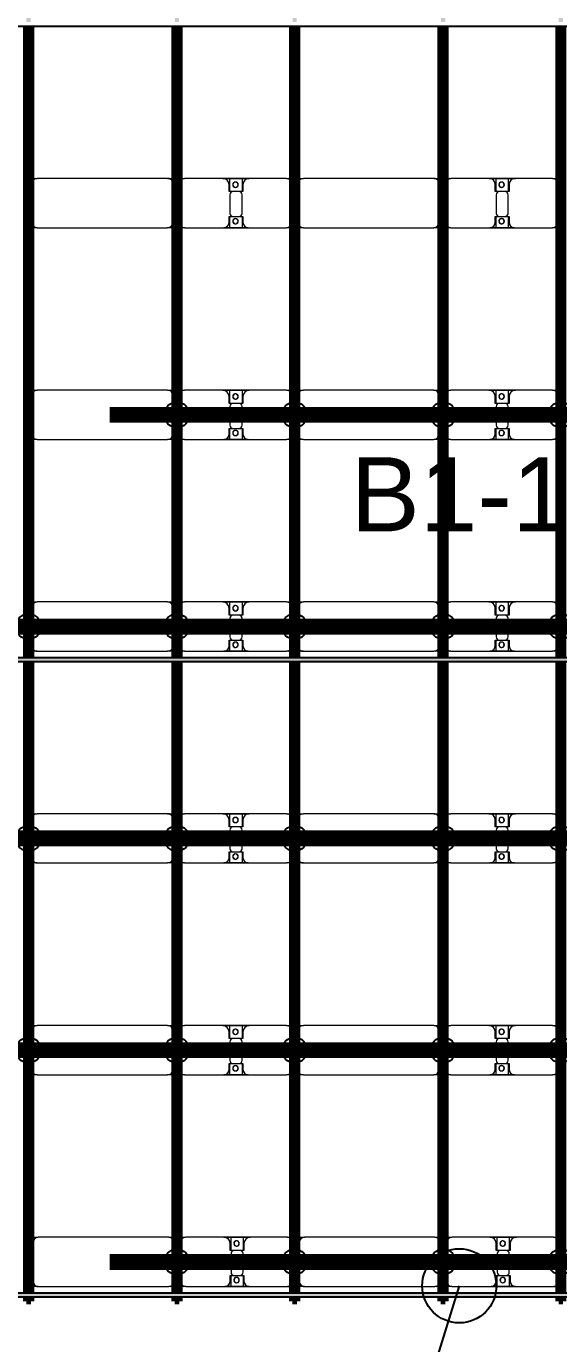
# Model space of a CAD drawing. Header units: millimetres. Extents: x -268744 to 115753, y -96240 to -10461.
# Drawn here: x 18900 to 23920, y -71087 to -58647 of the extents above; entities that cross this region are included whole.
import ezdxf

# ---------------------------------------------------------------- set-up
doc = ezdxf.new("R2010")
doc.units = ezdxf.units.MM
doc.layers.add('A-GENM', color=13, linetype='Continuous', lineweight=9)
doc.layers.add('S-BEAM', color=12, linetype='Continuous', lineweight=9)
for name, color, linetype in [('GC-BICH NEO', 6, 'Continuous'), ('GC-DAY NEO', 5, 'Continuous'), ('GC-GHI CHU', 2, 'Continuous'), ('GC-HOP 40x60 GIA CUONG', 1, 'Continuous')]:
    doc.layers.add(name, color=color, linetype=linetype)
doc.styles.add('GC_VN', font='arial.ttf')

# ---------------------------------------------------------------- blocks, each defined once
blk = doc.blocks.new('Dầm C52 - Hộp 40x60-104813-KHUNG KẾT CẤU BÈ PIN 1')
at = {"layer": 'S-BEAM', "lineweight": 25}
blk.add_hatch(color=4, dxfattribs=at).paths.add_polyline_path([(-145811, -20), (145811, -20), (145811, 20), (-145811, 20)])
at = {"layer": 'S-BEAM', "color": 4, "lineweight": 25}
for p, q in [((-145811, 20), (145811, 20)), ((145811, -20), (-145811, -20))]:
    blk.add_line(p, q, dxfattribs=at)
blk = doc.blocks.new('Dầm C52 - Hộp 40x60-V24-KHUNG KẾT CẤU BÈ PIN 1')
at = {"layer": 'S-BEAM', "lineweight": 25}
blk.add_hatch(color=4, dxfattribs=at).paths.add_polyline_path([(-145811, -20), (145811, -20), (145811, 20), (-145811, 20)])
at = {"layer": 'S-BEAM', "color": 4, "lineweight": 25}
for p, q in [((-145811, 20), (145811, 20)), ((145811, -20), (-145811, -20))]:
    blk.add_line(p, q, dxfattribs=at)
blk = doc.blocks.new('Dầm C52 - Hộp 40x60-V25-KHUNG KẾT CẤU BÈ PIN 1')
at = {"layer": 'S-BEAM', "color": 4, "lineweight": 25}
blk.add_line((145811, -20), (-145811, -20), dxfattribs=at)
blk = doc.blocks.new('Dai phao do pin - DẢI PHAO ĐỠ PIN-V82-KHUNG KẾT CẤU BÈ PIN 1')
at = {"layer": 'A-GENM', "color": 7}
for p, q in [((54528, 242), (54600, 242)), ((54528, 242), (54600, 242)), ((54550, 192), (54550, -173)), ((55830, 242), (54600, 242)), ((55830, 242), (55888, 242)), ((55830, 242), (55888, 242)), ((55880, -173), (55880, 192)), ((55928, 242), (55990, 242)), ((55928, 242), (55990, 242)), ((55940, 192), (55940, -173)), ((56350, 242), (55990, 242)), ((56350, 242), (56532, 242)), ((56532, 242), (56350, 242)), ((56410, 118), (56410, 182)), ((56418, 242), (56600, 242)), ((56418, 116), (56418, 242)), ((56600, 242), (56418, 242)), ((56532, 242), (56532, 116)), ((56540, 182), (56540, 118)), ((56950, 242), (56600, 242)), ((56950, 242), (56998, 242)), ((56950, 242), (56998, 242)), ((57038, 242), (57110, 242)), ((57038, 242), (57110, 242)), ((57060, 192), (57060, -173)), ((58340, 242), (57110, 242)), ((58340, 242), (58398, 242)), ((58340, 242), (58398, 242)), ((58390, -173), (58390, 192)), ((58438, 242), (58500, 242)), ((58438, 242), (58500, 242)), ((58450, 192), (58450, -173)), ((58860, 242), (58500, 242)), ((58860, 242), (59042, 242)), ((59042, 242), (58860, 242)), ((58920, 118), (58920, 182)), ((58928, 242), (59110, 242)), ((58928, 116), (58928, 242)), ((59110, 242), (58928, 242)), ((59042, 242), (59042, 116)), ((59050, 182), (59050, 118)), ((59460, 242), (59110, 242)), ((59460, 242), (59508, 242)), ((59460, 242), (59508, 242)), ((56502, 118), (56410, 118)), ((56418, 88), (56418, -88)), ((56540, 118), (56448, 118)), ((56532, -88), (56532, 88)), ((59012, 118), (58920, 118)), ((58928, 88), (58928, -88)), ((59050, 118), (58958, 118)), ((59042, -88), (59042, 88)), ((56410, -173), (56410, -118)), ((56410, -118), (56502, -118)), ((56418, -223), (56418, -116)), ((56448, -118), (56540, -118)), ((56532, -116), (56532, -223)), ((56540, -118), (56540, -173)), ((58920, -173), (58920, -118)), ((58920, -118), (59012, -118)), ((58928, -223), (58928, -116)), ((58958, -118), (59050, -118)), ((59042, -116), (59042, -223)), ((59050, -118), (59050, -173)), ((54600, -223), (54528, -223)), ((54600, -223), (54528, -223)), ((54600, -223), (55830, -223)), ((55888, -223), (55830, -223)), ((55888, -223), (55830, -223)), ((55990, -223), (55928, -223)), ((55990, -223), (55928, -223)), ((55990, -223), (56360, -223)), ((56532, -223), (56360, -223)), ((56360, -223), (56532, -223)), ((56590, -223), (56418, -223)), ((56418, -223), (56590, -223)), ((56590, -223), (56950, -223)), ((56998, -223), (56950, -223)), ((56998, -223), (56950, -223)), ((57110, -223), (57038, -223)), ((57110, -223), (57038, -223)), ((57110, -223), (58340, -223)), ((58398, -223), (58340, -223)), ((58398, -223), (58340, -223)), ((58500, -223), (58438, -223)), ((58500, -223), (58438, -223)), ((58500, -223), (58870, -223)), ((59042, -223), (58870, -223)), ((58870, -223), (59042, -223)), ((59100, -223), (58928, -223)), ((58928, -223), (59100, -223)), ((59100, -223), (59460, -223)), ((59508, -223), (59460, -223)), ((59508, -223), (59460, -223))]:
    blk.add_line(p, q, dxfattribs=at)
for centre, radius, start, end in [((54600, 192), 50, 90, 180), ((54600, 192), 50, 150, 180), ((54600, 192), 50, 105, 135), ((55830, 192), 50, 360, 90), ((55830, 192), 50, 60, 90), ((55830, 192), 50, 15, 30), ((55990, 192), 50, 90, 180), ((55990, 192), 50, 105, 180), ((56350, 182), 60, 0, 90), ((56350, 182), 60, 0, 60), ((56469, 183), 25, 360, 180), ((56469, 183), 25, 360, 165), ((56469, 183), 25, 180, 360), ((56471, 183), 25, 0, 180), ((56471, 183), 25, 90, 180), ((56471, 183), 25, 180, 0), ((56471, 183), 25, 180, 300), ((56469, 183), 25, 210, 360), ((56471, 183), 25, 15, 75), ((56471, 183), 25, 330, 345), ((56600, 182), 60, 90, 180), ((56600, 182), 60, 120, 180), ((56950, 192), 50, 30, 90), ((56950, 192), 50, 30, 75), ((57110, 192), 50, 90, 180), ((57110, 192), 50, 150, 180), ((57110, 192), 50, 105, 135), ((58340, 192), 50, 0, 90), ((58340, 192), 50, 60, 90), ((58340, 192), 50, 15, 30), ((58500, 192), 50, 90, 180), ((58500, 192), 50, 105, 180), ((58860, 182), 60, 0, 90), ((58860, 182), 60, 0, 60), ((58979, 183), 25, 360, 180), ((58979, 183), 25, 360, 165), ((58979, 183), 25, 180, 0), ((58981, 183), 25, 360, 180), ((58981, 183), 25, 90, 180), ((58981, 183), 25, 180, 0), ((58981, 183), 25, 180, 300), ((58979, 183), 25, 210, 0), ((58981, 183), 25, 15, 75), ((58981, 183), 25, 330, 345), ((59110, 182), 60, 90, 180), ((59110, 182), 60, 120, 180), ((59460, 192), 50, 30, 90), ((59460, 192), 50, 30, 75), ((56448, 88), 30, 90, 180), ((56502, 88), 30, 0, 90), ((58958, 88), 30, 90, 180), ((59012, 88), 30, 360, 90), ((56448, -88), 30, 180, 270), ((56502, -88), 30, 270, 0), ((58958, -88), 30, 180, 270), ((59012, -88), 30, 270, 0), ((54600, -173), 50, 180, 270), ((54600, -173), 50, 180, 210), ((54600, -173), 50, 240, 270), ((55830, -173), 50, 270, 0), ((55830, -173), 50, 285, 300), ((55830, -173), 50, 330, 0), ((55990, -173), 50, 180, 270), ((55990, -173), 50, 180, 255), ((56360, -173), 50, 270, 360), ((56360, -173), 50, 285, 0), ((56469, -162), 25, 360, 180), ((56469, -162), 25, 105, 165), ((56469, -162), 25, 180, 0), ((56469, -162), 25, 195, 0), ((56471, -162), 25, 0, 180), ((56471, -162), 25, 105, 180), ((56471, -162), 25, 180, 0), ((56471, -162), 25, 180, 270), ((56469, -162), 25, 360, 75), ((56471, -162), 25, 15, 75), ((56471, -162), 25, 285, 345), ((56590, -173), 50, 180, 270), ((56590, -173), 50, 180, 255), ((56950, -173), 50, 270, 330), ((56950, -173), 50, 285, 330), ((57110, -173), 50, 180, 270), ((57110, -173), 50, 180, 210), ((57110, -173), 50, 240, 270), ((58340, -173), 50, 270, 0), ((58340, -173), 50, 285, 300), ((58340, -173), 50, 330, 360), ((58500, -173), 50, 180, 270), ((58500, -173), 50, 180, 255), ((58870, -173), 50, 270, 0), ((58870, -173), 50, 285, 0), ((58979, -162), 25, 360, 180), ((58979, -162), 25, 105, 165), ((58979, -162), 25, 180, 360), ((58979, -162), 25, 195, 360), ((58981, -162), 25, 360, 180), ((58981, -162), 25, 105, 180), ((58981, -162), 25, 180, 0), ((58981, -162), 25, 180, 270), ((58979, -162), 25, 360, 75), ((58981, -162), 25, 15, 75), ((58981, -162), 25, 285, 345), ((59100, -173), 50, 180, 270), ((59100, -173), 50, 180, 255), ((59460, -173), 50, 270, 330), ((59460, -173), 50, 285, 330)]:
    blk.add_arc(centre, radius, start, end, dxfattribs=at)
blk = doc.blocks.new('Dai phao do pin - DẢI PHAO ĐỠ PIN-V83-KHUNG KẾT CẤU BÈ PIN 1')
at = {"layer": 'A-GENM', "color": 7}
for p, q in [((54538, 242), (54600, 242)), ((54538, 242), (54600, 242)), ((54550, 192), (54550, -173)), ((55830, 242), (54600, 242)), ((55830, 242), (55898, 242)), ((55830, 242), (55898, 242)), ((55880, -173), (55880, 192)), ((55938, 242), (55990, 242)), ((55938, 242), (55990, 242)), ((55940, 192), (55940, -173)), ((56350, 242), (55990, 242)), ((56350, 242), (56532, 242)), ((56532, 242), (56350, 242)), ((56410, 118), (56410, 182)), ((56418, 242), (56600, 242)), ((56418, 116), (56418, 242)), ((56600, 242), (56418, 242)), ((56532, 242), (56532, 116)), ((56540, 182), (56540, 118)), ((56950, 242), (56600, 242)), ((56950, 242), (57008, 242)), ((56950, 242), (57008, 242)), ((57000, -173), (57000, 192)), ((57048, 242), (57110, 242)), ((57048, 242), (57110, 242)), ((57060, 192), (57060, -173)), ((58340, 242), (57110, 242)), ((58340, 242), (58408, 242)), ((58340, 242), (58408, 242)), ((58390, -173), (58390, 192)), ((58448, 242), (58500, 242)), ((58448, 242), (58500, 242)), ((58450, 192), (58450, -173)), ((58860, 242), (58500, 242)), ((58860, 242), (59042, 242)), ((59042, 242), (58860, 242)), ((58920, 118), (58920, 182)), ((58928, 242), (59110, 242)), ((58928, 116), (58928, 242)), ((59110, 242), (58928, 242)), ((59042, 242), (59042, 116)), ((59050, 182), (59050, 118)), ((59460, 242), (59110, 242)), ((59460, 242), (59518, 242)), ((59460, 242), (59518, 242)), ((59510, -173), (59510, 192)), ((56502, 118), (56410, 118)), ((56418, 88), (56418, -88)), ((56540, 118), (56448, 118)), ((56532, -88), (56532, 88)), ((59012, 118), (58920, 118)), ((58928, 88), (58928, -88)), ((59050, 118), (58958, 118)), ((59042, -88), (59042, 88)), ((56410, -173), (56410, -118)), ((56410, -118), (56502, -118)), ((56418, -223), (56418, -116)), ((56448, -118), (56540, -118)), ((56532, -116), (56532, -223)), ((56540, -118), (56540, -173)), ((58920, -173), (58920, -118)), ((58920, -118), (59012, -118)), ((58928, -223), (58928, -116)), ((58958, -118), (59050, -118)), ((59042, -116), (59042, -223)), ((59050, -118), (59050, -173)), ((54600, -223), (54538, -223)), ((54600, -223), (54538, -223)), ((54600, -223), (55830, -223)), ((55898, -223), (55830, -223)), ((55898, -223), (55830, -223)), ((55990, -223), (55938, -223)), ((55990, -223), (55938, -223)), ((55990, -223), (56360, -223)), ((56532, -223), (56360, -223)), ((56360, -223), (56532, -223)), ((56590, -223), (56418, -223)), ((56418, -223), (56590, -223)), ((56590, -223), (56950, -223)), ((57008, -223), (56950, -223)), ((57008, -223), (56950, -223)), ((57110, -223), (57048, -223)), ((57110, -223), (57048, -223)), ((57110, -223), (58340, -223)), ((58408, -223), (58340, -223)), ((58408, -223), (58340, -223)), ((58500, -223), (58448, -223)), ((58500, -223), (58448, -223)), ((58500, -223), (58870, -223)), ((59042, -223), (58870, -223)), ((58870, -223), (59042, -223)), ((59100, -223), (58928, -223)), ((58928, -223), (59100, -223)), ((59100, -223), (59460, -223)), ((59518, -223), (59460, -223)), ((59518, -223), (59460, -223))]:
    blk.add_line(p, q, dxfattribs=at)
for centre, radius, start, end in [((54600, 192), 50, 90, 180), ((54600, 192), 50, 150, 180), ((54600, 192), 50, 105, 135), ((55830, 192), 50, 360, 90), ((55830, 192), 50, 60, 90), ((55830, 192), 50, 15, 30), ((55990, 192), 50, 90, 180), ((55990, 192), 50, 105, 180), ((56350, 182), 60, 0, 90), ((56350, 182), 60, 0, 60), ((56469, 183), 25, 360, 180), ((56469, 183), 25, 360, 165), ((56469, 183), 25, 180, 360), ((56471, 183), 25, 0, 180), ((56471, 183), 25, 90, 180), ((56471, 183), 25, 180, 0), ((56471, 183), 25, 180, 300), ((56469, 183), 25, 210, 360), ((56471, 183), 25, 15, 75), ((56471, 183), 25, 330, 345), ((56600, 182), 60, 90, 180), ((56600, 182), 60, 120, 180), ((56950, 192), 50, 0, 90), ((56950, 192), 50, 0, 75), ((57110, 192), 50, 90, 180), ((57110, 192), 50, 150, 180), ((57110, 192), 50, 105, 135), ((58340, 192), 50, 0, 90), ((58340, 192), 50, 60, 90), ((58340, 192), 50, 15, 30), ((58500, 192), 50, 90, 180), ((58500, 192), 50, 105, 180), ((58860, 182), 60, 0, 90), ((58860, 182), 60, 0, 60), ((58979, 183), 25, 360, 180), ((58979, 183), 25, 360, 165), ((58979, 183), 25, 180, 0), ((58981, 183), 25, 360, 180), ((58981, 183), 25, 90, 180), ((58981, 183), 25, 180, 0), ((58981, 183), 25, 180, 300), ((58979, 183), 25, 210, 0), ((58981, 183), 25, 15, 75), ((58981, 183), 25, 330, 345), ((59110, 182), 60, 90, 180), ((59110, 182), 60, 127.3268, 180), ((59460, 192), 50, 360, 90), ((59460, 192), 50, 360, 75), ((56448, 88), 30, 90, 180), ((56502, 88), 30, 0, 90), ((58958, 88), 30, 90, 180), ((59012, 88), 30, 360, 90), ((56448, -88), 30, 180, 270), ((56502, -88), 30, 270, 0), ((58958, -88), 30, 180, 270), ((59012, -88), 30, 270, 0), ((54600, -173), 50, 180, 270), ((54600, -173), 50, 180, 210), ((54600, -173), 50, 240, 270), ((55830, -173), 50, 270, 0), ((55830, -173), 50, 285, 300), ((55830, -173), 50, 330, 0), ((55990, -173), 50, 180, 270), ((55990, -173), 50, 180, 255), ((56360, -173), 50, 270, 360), ((56360, -173), 50, 285, 0), ((56469, -162), 25, 360, 180), ((56469, -162), 25, 105, 165), ((56469, -162), 25, 180, 0), ((56469, -162), 25, 195, 0), ((56471, -162), 25, 0, 180), ((56471, -162), 25, 105, 180), ((56471, -162), 25, 180, 0), ((56471, -162), 25, 180, 270), ((56469, -162), 25, 360, 75), ((56471, -162), 25, 15, 75), ((56471, -162), 25, 285, 345), ((56590, -173), 50, 180, 270), ((56590, -173), 50, 180, 255), ((56950, -173), 50, 270, 0), ((56950, -173), 50, 285, 0), ((57110, -173), 50, 180, 270), ((57110, -173), 50, 180, 210), ((57110, -173), 50, 240, 270), ((58340, -173), 50, 270, 0), ((58340, -173), 50, 285, 300), ((58340, -173), 50, 330, 360), ((58500, -173), 50, 180, 270), ((58500, -173), 50, 180, 255), ((58870, -173), 50, 270, 0), ((58870, -173), 50, 285, 0), ((58979, -162), 25, 360, 180), ((58979, -162), 25, 105, 165), ((58979, -162), 25, 180, 360), ((58979, -162), 25, 195, 360), ((58981, -162), 25, 360, 180), ((58981, -162), 25, 105, 180), ((58981, -162), 25, 180, 0), ((58981, -162), 25, 180, 270), ((58979, -162), 25, 360, 75), ((58981, -162), 25, 15, 75), ((58981, -162), 25, 285, 345), ((59100, -173), 50, 180, 270), ((59100, -173), 50, 180, 255), ((59460, -173), 50, 270, 360), ((59460, -173), 50, 285, 360)]:
    blk.add_arc(centre, radius, start, end, dxfattribs=at)
blk = doc.blocks.new('Dai phao do pin - DẢI PHAO ĐỠ PIN-V84-KHUNG KẾT CẤU BÈ PIN 1')
at = {"layer": 'A-GENM', "color": 7}
for p, q in [((54538, 242), (54600, 242)), ((54538, 242), (54600, 242)), ((54550, 192), (54550, -173)), ((55830, 242), (54600, 242)), ((55830, 242), (55898, 242)), ((55830, 242), (55898, 242)), ((55880, -173), (55880, 192)), ((55938, 242), (55990, 242)), ((55938, 242), (55990, 242)), ((55940, 192), (55940, -173)), ((56350, 242), (55990, 242)), ((56350, 242), (56532, 242)), ((56532, 242), (56350, 242)), ((56410, 118), (56410, 182)), ((56418, 242), (56600, 242)), ((56418, 116), (56418, 242)), ((56600, 242), (56418, 242)), ((56532, 242), (56532, 116)), ((56540, 182), (56540, 118)), ((56950, 242), (56600, 242)), ((56950, 242), (57008, 242)), ((56950, 242), (57008, 242)), ((57000, -173), (57000, 192)), ((57048, 242), (57110, 242)), ((57048, 242), (57110, 242)), ((57060, 192), (57060, -173)), ((58340, 242), (57110, 242)), ((58340, 242), (58408, 242)), ((58340, 242), (58408, 242)), ((58390, -173), (58390, 192)), ((58448, 242), (58500, 242)), ((58448, 242), (58500, 242)), ((58450, 192), (58450, -173)), ((58860, 242), (58500, 242)), ((58860, 242), (59042, 242)), ((59042, 242), (58860, 242)), ((58920, 118), (58920, 182)), ((58928, 242), (59110, 242)), ((58928, 116), (58928, 242)), ((59110, 242), (58928, 242)), ((59042, 242), (59042, 116)), ((59050, 182), (59050, 118)), ((59460, 242), (59110, 242)), ((59460, 242), (59518, 242)), ((59460, 242), (59518, 242)), ((59510, -173), (59510, 192)), ((56502, 118), (56410, 118)), ((56418, 88), (56418, -88)), ((56540, 118), (56448, 118)), ((56532, -88), (56532, 88)), ((59012, 118), (58920, 118)), ((58928, 88), (58928, -88)), ((59050, 118), (58958, 118)), ((59042, -88), (59042, 88)), ((56410, -173), (56410, -118)), ((56410, -118), (56502, -118)), ((56418, -223), (56418, -116)), ((56448, -118), (56540, -118)), ((56532, -116), (56532, -223)), ((56540, -118), (56540, -173)), ((58920, -173), (58920, -118)), ((58920, -118), (59012, -118)), ((58928, -223), (58928, -116)), ((58958, -118), (59050, -118)), ((59042, -116), (59042, -223)), ((59050, -118), (59050, -173)), ((54600, -223), (54538, -223)), ((54600, -223), (54538, -223)), ((54600, -223), (55830, -223)), ((55898, -223), (55830, -223)), ((55898, -223), (55830, -223)), ((55990, -223), (55938, -223)), ((55990, -223), (55938, -223)), ((55990, -223), (56360, -223)), ((56532, -223), (56360, -223)), ((56360, -223), (56532, -223)), ((56590, -223), (56418, -223)), ((56418, -223), (56590, -223)), ((56590, -223), (56950, -223)), ((57008, -223), (56950, -223)), ((57008, -223), (56950, -223)), ((57110, -223), (57048, -223)), ((57110, -223), (57048, -223)), ((57110, -223), (58340, -223)), ((58408, -223), (58340, -223)), ((58408, -223), (58340, -223)), ((58500, -223), (58448, -223)), ((58500, -223), (58448, -223)), ((58500, -223), (58870, -223)), ((59042, -223), (58870, -223)), ((58870, -223), (59042, -223)), ((59100, -223), (58928, -223)), ((58928, -223), (59100, -223)), ((59100, -223), (59460, -223)), ((59518, -223), (59460, -223)), ((59518, -223), (59460, -223))]:
    blk.add_line(p, q, dxfattribs=at)
for centre, radius, start, end in [((54600, 192), 50, 90, 180), ((54600, 192), 50, 150, 180), ((54600, 192), 50, 105, 135), ((55830, 192), 50, 360, 90), ((55830, 192), 50, 60, 90), ((55830, 192), 50, 15, 30), ((55990, 192), 50, 90, 180), ((55990, 192), 50, 105, 180), ((56350, 182), 60, 0, 90), ((56350, 182), 60, 0, 60), ((56469, 183), 25, 360, 180), ((56469, 183), 25, 360, 165), ((56469, 183), 25, 180, 360), ((56471, 183), 25, 0, 180), ((56471, 183), 25, 90, 180), ((56471, 183), 25, 180, 0), ((56471, 183), 25, 180, 300), ((56469, 183), 25, 210, 360), ((56471, 183), 25, 15, 75), ((56471, 183), 25, 330, 345), ((56600, 182), 60, 90, 180), ((56600, 182), 60, 120, 180), ((56950, 192), 50, 0, 90), ((56950, 192), 50, 0, 75), ((57110, 192), 50, 90, 180), ((57110, 192), 50, 150, 180), ((57110, 192), 50, 105, 135), ((58340, 192), 50, 0, 90), ((58340, 192), 50, 60, 90), ((58340, 192), 50, 15, 30), ((58500, 192), 50, 90, 180), ((58500, 192), 50, 105, 180), ((58860, 182), 60, 0, 90), ((58860, 182), 60, 0, 60), ((58979, 183), 25, 360, 180), ((58979, 183), 25, 360, 165), ((58979, 183), 25, 180, 0), ((58981, 183), 25, 360, 180), ((58981, 183), 25, 90, 180), ((58981, 183), 25, 180, 0), ((58981, 183), 25, 180, 300), ((58979, 183), 25, 210, 0), ((58981, 183), 25, 15, 75), ((58981, 183), 25, 330, 345), ((59110, 182), 60, 90, 180), ((59110, 182), 60, 127.3268, 180), ((59460, 192), 50, 360, 90), ((59460, 192), 50, 360, 75), ((56448, 88), 30, 90, 180), ((56502, 88), 30, 0, 90), ((58958, 88), 30, 90, 180), ((59012, 88), 30, 360, 90), ((56448, -88), 30, 180, 270), ((56502, -88), 30, 270, 0), ((58958, -88), 30, 180, 270), ((59012, -88), 30, 270, 0), ((54600, -173), 50, 180, 270), ((54600, -173), 50, 180, 210), ((54600, -173), 50, 240, 270), ((55830, -173), 50, 270, 0), ((55830, -173), 50, 285, 300), ((55830, -173), 50, 330, 0), ((55990, -173), 50, 180, 270), ((55990, -173), 50, 180, 255), ((56360, -173), 50, 270, 360), ((56360, -173), 50, 285, 0), ((56469, -162), 25, 360, 180), ((56469, -162), 25, 105, 165), ((56469, -162), 25, 180, 0), ((56469, -162), 25, 195, 0), ((56471, -162), 25, 0, 180), ((56471, -162), 25, 105, 180), ((56471, -162), 25, 180, 0), ((56471, -162), 25, 180, 270), ((56469, -162), 25, 360, 75), ((56471, -162), 25, 15, 75), ((56471, -162), 25, 285, 345), ((56590, -173), 50, 180, 270), ((56590, -173), 50, 180, 255), ((56950, -173), 50, 270, 0), ((56950, -173), 50, 285, 0), ((57110, -173), 50, 180, 270), ((57110, -173), 50, 180, 210), ((57110, -173), 50, 240, 270), ((58340, -173), 50, 270, 0), ((58340, -173), 50, 285, 300), ((58340, -173), 50, 330, 360), ((58500, -173), 50, 180, 270), ((58500, -173), 50, 180, 255), ((58870, -173), 50, 270, 0), ((58870, -173), 50, 285, 0), ((58979, -162), 25, 360, 180), ((58979, -162), 25, 105, 165), ((58979, -162), 25, 180, 360), ((58979, -162), 25, 195, 360), ((58981, -162), 25, 360, 180), ((58981, -162), 25, 105, 180), ((58981, -162), 25, 180, 0), ((58981, -162), 25, 180, 270), ((58979, -162), 25, 360, 75), ((58981, -162), 25, 15, 75), ((58981, -162), 25, 285, 345), ((59100, -173), 50, 180, 270), ((59100, -173), 50, 180, 255), ((59460, -173), 50, 270, 360), ((59460, -173), 50, 285, 360)]:
    blk.add_arc(centre, radius, start, end, dxfattribs=at)
blk = doc.blocks.new('Dai phao do pin - DẢI PHAO ĐỠ PIN-V85-KHUNG KẾT CẤU BÈ PIN 1')
at = {"layer": 'A-GENM', "color": 7}
for p, q in [((54538, 242), (54600, 242)), ((54538, 242), (54600, 242)), ((54550, 192), (54550, -173)), ((55830, 242), (54600, 242)), ((55830, 242), (55898, 242)), ((55830, 242), (55898, 242)), ((55880, -173), (55880, 192)), ((55938, 242), (55990, 242)), ((55938, 242), (55990, 242)), ((55940, 192), (55940, -173)), ((56350, 242), (55990, 242)), ((56350, 242), (56532, 242)), ((56532, 242), (56350, 242)), ((56410, 118), (56410, 182)), ((56418, 242), (56600, 242)), ((56418, 116), (56418, 242)), ((56600, 242), (56418, 242)), ((56532, 242), (56532, 116)), ((56540, 182), (56540, 118)), ((56950, 242), (56600, 242)), ((56950, 242), (57008, 242)), ((56950, 242), (57008, 242)), ((57000, -173), (57000, 192)), ((57048, 242), (57110, 242)), ((57048, 242), (57110, 242)), ((57060, 192), (57060, -173)), ((58340, 242), (57110, 242)), ((58340, 242), (58408, 242)), ((58340, 242), (58408, 242)), ((58390, -173), (58390, 192)), ((58448, 242), (58500, 242)), ((58448, 242), (58500, 242)), ((58450, 192), (58450, -173)), ((58860, 242), (58500, 242)), ((58860, 242), (59042, 242)), ((59042, 242), (58860, 242)), ((58920, 118), (58920, 182)), ((58928, 242), (59110, 242)), ((58928, 116), (58928, 242)), ((59110, 242), (58928, 242)), ((59042, 242), (59042, 116)), ((59050, 182), (59050, 118)), ((59460, 242), (59110, 242)), ((59460, 242), (59518, 242)), ((59460, 242), (59518, 242)), ((59510, -173), (59510, 192)), ((56502, 118), (56410, 118)), ((56418, 88), (56418, -88)), ((56540, 118), (56448, 118)), ((56532, -88), (56532, 88)), ((59012, 118), (58920, 118)), ((58928, 88), (58928, -88)), ((59050, 118), (58958, 118)), ((59042, -88), (59042, 88)), ((56410, -173), (56410, -118)), ((56410, -118), (56502, -118)), ((56418, -223), (56418, -116)), ((56448, -118), (56540, -118)), ((56532, -116), (56532, -223)), ((56540, -118), (56540, -173)), ((58920, -173), (58920, -118)), ((58920, -118), (59012, -118)), ((58928, -223), (58928, -116)), ((58958, -118), (59050, -118)), ((59042, -116), (59042, -223)), ((59050, -118), (59050, -173)), ((54600, -223), (54538, -223)), ((54600, -223), (54538, -223)), ((54600, -223), (55830, -223)), ((55898, -223), (55830, -223)), ((55898, -223), (55830, -223)), ((55990, -223), (55938, -223)), ((55990, -223), (55938, -223)), ((55990, -223), (56360, -223)), ((56532, -223), (56360, -223)), ((56360, -223), (56532, -223)), ((56590, -223), (56418, -223)), ((56418, -223), (56590, -223)), ((56590, -223), (56950, -223)), ((57008, -223), (56950, -223)), ((57008, -223), (56950, -223)), ((57110, -223), (57048, -223)), ((57110, -223), (57048, -223)), ((57110, -223), (58340, -223)), ((58408, -223), (58340, -223)), ((58408, -223), (58340, -223)), ((58500, -223), (58448, -223)), ((58500, -223), (58448, -223)), ((58500, -223), (58870, -223)), ((59042, -223), (58870, -223)), ((58870, -223), (59042, -223)), ((59100, -223), (58928, -223)), ((58928, -223), (59100, -223)), ((59100, -223), (59460, -223)), ((59518, -223), (59460, -223)), ((59518, -223), (59460, -223))]:
    blk.add_line(p, q, dxfattribs=at)
for centre, radius, start, end in [((54600, 192), 50, 90, 180), ((54600, 192), 50, 150, 180), ((54600, 192), 50, 105, 135), ((55830, 192), 50, 360, 90), ((55830, 192), 50, 60, 90), ((55830, 192), 50, 15, 30), ((55990, 192), 50, 90, 180), ((55990, 192), 50, 105, 180), ((56350, 182), 60, 0, 90), ((56350, 182), 60, 0, 60), ((56469, 183), 25, 360, 180), ((56469, 183), 25, 360, 165), ((56469, 183), 25, 180, 360), ((56471, 183), 25, 0, 180), ((56471, 183), 25, 90, 180), ((56471, 183), 25, 180, 0), ((56471, 183), 25, 180, 300), ((56469, 183), 25, 210, 360), ((56471, 183), 25, 15, 75), ((56471, 183), 25, 330, 345), ((56600, 182), 60, 90, 180), ((56600, 182), 60, 120, 180), ((56950, 192), 50, 0, 90), ((56950, 192), 50, 0, 75), ((57110, 192), 50, 90, 180), ((57110, 192), 50, 150, 180), ((57110, 192), 50, 105, 135), ((58340, 192), 50, 0, 90), ((58340, 192), 50, 60, 90), ((58340, 192), 50, 15, 30), ((58500, 192), 50, 90, 180), ((58500, 192), 50, 105, 180), ((58860, 182), 60, 0, 90), ((58860, 182), 60, 0, 60), ((58979, 183), 25, 360, 180), ((58979, 183), 25, 360, 165), ((58979, 183), 25, 180, 0), ((58981, 183), 25, 360, 180), ((58981, 183), 25, 90, 180), ((58981, 183), 25, 180, 0), ((58981, 183), 25, 180, 300), ((58979, 183), 25, 210, 0), ((58981, 183), 25, 15, 75), ((58981, 183), 25, 330, 345), ((59110, 182), 60, 90, 180), ((59110, 182), 60, 127.3268, 180), ((59460, 192), 50, 360, 90), ((59460, 192), 50, 360, 75), ((56448, 88), 30, 90, 180), ((56502, 88), 30, 0, 90), ((58958, 88), 30, 90, 180), ((59012, 88), 30, 360, 90), ((56448, -88), 30, 180, 270), ((56502, -88), 30, 270, 0), ((58958, -88), 30, 180, 270), ((59012, -88), 30, 270, 0), ((54600, -173), 50, 180, 270), ((54600, -173), 50, 180, 210), ((54600, -173), 50, 240, 270), ((55830, -173), 50, 270, 0), ((55830, -173), 50, 285, 300), ((55830, -173), 50, 330, 0), ((55990, -173), 50, 180, 270), ((55990, -173), 50, 180, 255), ((56360, -173), 50, 270, 360), ((56360, -173), 50, 285, 0), ((56469, -162), 25, 360, 180), ((56469, -162), 25, 105, 165), ((56469, -162), 25, 180, 0), ((56469, -162), 25, 195, 0), ((56471, -162), 25, 0, 180), ((56471, -162), 25, 105, 180), ((56471, -162), 25, 180, 0), ((56471, -162), 25, 180, 270), ((56469, -162), 25, 360, 75), ((56471, -162), 25, 15, 75), ((56471, -162), 25, 285, 345), ((56590, -173), 50, 180, 270), ((56590, -173), 50, 180, 255), ((56950, -173), 50, 270, 0), ((56950, -173), 50, 285, 0), ((57110, -173), 50, 180, 270), ((57110, -173), 50, 180, 210), ((57110, -173), 50, 240, 270), ((58340, -173), 50, 270, 0), ((58340, -173), 50, 285, 300), ((58340, -173), 50, 330, 360), ((58500, -173), 50, 180, 270), ((58500, -173), 50, 180, 255), ((58870, -173), 50, 270, 0), ((58870, -173), 50, 285, 0), ((58979, -162), 25, 360, 180), ((58979, -162), 25, 105, 165), ((58979, -162), 25, 180, 360), ((58979, -162), 25, 195, 360), ((58981, -162), 25, 360, 180), ((58981, -162), 25, 105, 180), ((58981, -162), 25, 180, 0), ((58981, -162), 25, 180, 270), ((58979, -162), 25, 360, 75), ((58981, -162), 25, 15, 75), ((58981, -162), 25, 285, 345), ((59100, -173), 50, 180, 270), ((59100, -173), 50, 180, 255), ((59460, -173), 50, 270, 360), ((59460, -173), 50, 285, 360)]:
    blk.add_arc(centre, radius, start, end, dxfattribs=at)
blk = doc.blocks.new('Dai phao do pin - DẢI PHAO ĐỠ PIN-V86-KHUNG KẾT CẤU BÈ PIN 1')
at = {"layer": 'A-GENM', "color": 7}
for p, q in [((54538, 242), (54600, 242)), ((54538, 242), (54600, 242)), ((54550, 192), (54550, -173)), ((55830, 242), (54600, 242)), ((55830, 242), (55898, 242)), ((55830, 242), (55898, 242)), ((55880, -173), (55880, 192)), ((55938, 242), (55990, 242)), ((55938, 242), (55990, 242)), ((55940, 192), (55940, -173)), ((56350, 242), (55990, 242)), ((56350, 242), (56532, 242)), ((56532, 242), (56350, 242)), ((56410, 118), (56410, 182)), ((56418, 242), (56600, 242)), ((56418, 116), (56418, 242)), ((56600, 242), (56418, 242)), ((56532, 242), (56532, 116)), ((56540, 182), (56540, 118)), ((56950, 242), (56600, 242)), ((56950, 242), (57008, 242)), ((56950, 242), (57008, 242)), ((57000, -173), (57000, 192)), ((57048, 242), (57110, 242)), ((57048, 242), (57110, 242)), ((57060, 192), (57060, -173)), ((58340, 242), (57110, 242)), ((58340, 242), (58408, 242)), ((58340, 242), (58408, 242)), ((58390, -173), (58390, 192)), ((58448, 242), (58500, 242)), ((58448, 242), (58500, 242)), ((58450, 192), (58450, -173)), ((58860, 242), (58500, 242)), ((58860, 242), (59042, 242)), ((59042, 242), (58860, 242)), ((58920, 118), (58920, 182)), ((58928, 242), (59110, 242)), ((58928, 116), (58928, 242)), ((59110, 242), (58928, 242)), ((59042, 242), (59042, 116)), ((59050, 182), (59050, 118)), ((59460, 242), (59110, 242)), ((59460, 242), (59518, 242)), ((59460, 242), (59518, 242)), ((59510, -173), (59510, 192)), ((56502, 118), (56410, 118)), ((56418, 88), (56418, -88)), ((56540, 118), (56448, 118)), ((56532, -88), (56532, 88)), ((59012, 118), (58920, 118)), ((58928, 88), (58928, -88)), ((59050, 118), (58958, 118)), ((59042, -88), (59042, 88)), ((56410, -173), (56410, -118)), ((56410, -118), (56502, -118)), ((56418, -223), (56418, -116)), ((56448, -118), (56540, -118)), ((56532, -116), (56532, -223)), ((56540, -118), (56540, -173)), ((58920, -173), (58920, -118)), ((58920, -118), (59012, -118)), ((58928, -223), (58928, -116)), ((58958, -118), (59050, -118)), ((59042, -116), (59042, -223)), ((59050, -118), (59050, -173)), ((54600, -223), (54538, -223)), ((54600, -223), (54538, -223)), ((54600, -223), (55830, -223)), ((55898, -223), (55830, -223)), ((55898, -223), (55830, -223)), ((55990, -223), (55938, -223)), ((55990, -223), (55938, -223)), ((55990, -223), (56360, -223)), ((56532, -223), (56360, -223)), ((56360, -223), (56532, -223)), ((56590, -223), (56418, -223)), ((56418, -223), (56590, -223)), ((56590, -223), (56950, -223)), ((57008, -223), (56950, -223)), ((57008, -223), (56950, -223)), ((57110, -223), (57048, -223)), ((57110, -223), (57048, -223)), ((57110, -223), (58340, -223)), ((58408, -223), (58340, -223)), ((58408, -223), (58340, -223)), ((58500, -223), (58448, -223)), ((58500, -223), (58448, -223)), ((58500, -223), (58870, -223)), ((59042, -223), (58870, -223)), ((58870, -223), (59042, -223)), ((59100, -223), (58928, -223)), ((58928, -223), (59100, -223)), ((59100, -223), (59460, -223)), ((59518, -223), (59460, -223)), ((59518, -223), (59460, -223))]:
    blk.add_line(p, q, dxfattribs=at)
for centre, radius, start, end in [((54600, 192), 50, 90, 180), ((54600, 192), 50, 150, 180), ((54600, 192), 50, 105, 135), ((55830, 192), 50, 360, 90), ((55830, 192), 50, 60, 90), ((55830, 192), 50, 15, 30), ((55990, 192), 50, 90, 180), ((55990, 192), 50, 105, 180), ((56350, 182), 60, 0, 90), ((56350, 182), 60, 0, 60), ((56469, 183), 25, 360, 180), ((56469, 183), 25, 360, 165), ((56469, 183), 25, 180, 360), ((56471, 183), 25, 0, 180), ((56471, 183), 25, 90, 180), ((56471, 183), 25, 180, 0), ((56471, 183), 25, 180, 300), ((56469, 183), 25, 210, 360), ((56471, 183), 25, 15, 75), ((56471, 183), 25, 330, 345), ((56600, 182), 60, 90, 180), ((56600, 182), 60, 120, 180), ((56950, 192), 50, 0, 90), ((56950, 192), 50, 0, 75), ((57110, 192), 50, 90, 180), ((57110, 192), 50, 150, 180), ((57110, 192), 50, 105, 135), ((58340, 192), 50, 0, 90), ((58340, 192), 50, 60, 90), ((58340, 192), 50, 15, 30), ((58500, 192), 50, 90, 180), ((58500, 192), 50, 105, 180), ((58860, 182), 60, 0, 90), ((58860, 182), 60, 0, 60), ((58979, 183), 25, 360, 180), ((58979, 183), 25, 360, 165), ((58979, 183), 25, 180, 0), ((58981, 183), 25, 360, 180), ((58981, 183), 25, 90, 180), ((58981, 183), 25, 180, 0), ((58981, 183), 25, 180, 300), ((58979, 183), 25, 210, 0), ((58981, 183), 25, 15, 75), ((58981, 183), 25, 330, 345), ((59110, 182), 60, 90, 180), ((59110, 182), 60, 127.3268, 180), ((59460, 192), 50, 360, 90), ((59460, 192), 50, 360, 75), ((56448, 88), 30, 90, 180), ((56502, 88), 30, 0, 90), ((58958, 88), 30, 90, 180), ((59012, 88), 30, 360, 90), ((56448, -88), 30, 180, 270), ((56502, -88), 30, 270, 0), ((58958, -88), 30, 180, 270), ((59012, -88), 30, 270, 0), ((54600, -173), 50, 180, 270), ((54600, -173), 50, 180, 210), ((54600, -173), 50, 240, 270), ((55830, -173), 50, 270, 0), ((55830, -173), 50, 285, 300), ((55830, -173), 50, 330, 0), ((55990, -173), 50, 180, 270), ((55990, -173), 50, 180, 255), ((56360, -173), 50, 270, 360), ((56360, -173), 50, 285, 0), ((56469, -162), 25, 360, 180), ((56469, -162), 25, 105, 165), ((56469, -162), 25, 180, 0), ((56469, -162), 25, 195.7285, 0), ((56471, -162), 25, 0, 180), ((56471, -162), 25, 105, 180), ((56471, -162), 25, 180, 0), ((56471, -162), 25, 180, 270), ((56469, -162), 25, 360, 75), ((56471, -162), 25, 15, 75), ((56471, -162), 25, 285, 345), ((56590, -173), 50, 180, 270), ((56590, -173), 50, 180, 255), ((56950, -173), 50, 270, 0), ((56950, -173), 50, 285, 0), ((57110, -173), 50, 180, 270), ((57110, -173), 50, 180, 210), ((57110, -173), 50, 240, 270), ((58340, -173), 50, 270, 0), ((58340, -173), 50, 285, 300), ((58340, -173), 50, 330, 360), ((58500, -173), 50, 180, 270), ((58500, -173), 50, 180, 255), ((58870, -173), 50, 270, 0), ((58870, -173), 50, 285, 0), ((58979, -162), 25, 360, 180), ((58979, -162), 25, 105, 165), ((58979, -162), 25, 180, 360), ((58979, -162), 25, 195.7285, 360), ((58981, -162), 25, 360, 180), ((58981, -162), 25, 105, 180), ((58981, -162), 25, 180, 0), ((58981, -162), 25, 180, 270), ((58979, -162), 25, 360, 75), ((58981, -162), 25, 15, 75), ((58981, -162), 25, 285, 345), ((59100, -173), 50, 180, 270), ((59100, -173), 50, 180, 255), ((59460, -173), 50, 270, 360), ((59460, -173), 50, 285, 360)]:
    blk.add_arc(centre, radius, start, end, dxfattribs=at)
blk = doc.blocks.new('Dầm C52 - Dầm C52-V2-KHUNG KẾT CẤU BÈ PIN 1')
at = {"layer": 'S-BEAM', "lineweight": 140}
h = blk.add_hatch(color=1, dxfattribs=at)
h.paths.add_polyline_path([(-25481, 20), (-25481, -20), (-25441, -20), (-25441, 20)])
h.paths.add_polyline_path([(-25401, 20), (-25401, -20), (-19441, -20), (-19443, 20), (-24983, 20)])
h.paths.add_polyline_path([(-19401, 20), (-19401, -20), (-13441, -20), (-13441, 20), (-18520, 20)])
h.paths.add_polyline_path([(-13401, -20), (-7441, -20), (-7441, 20), (-13401, 20)])
h.paths.add_polyline_path([(-7401, 20), (-7401, -20), (-1441, -20), (-1441, 20), (-6515, 20)])
h.paths.add_polyline_path([(-1401, 20), (-1401, -20), (4559, -20), (4559, 20), (-975, 20)])
h.paths.add_polyline_path([(4599, -20), (10559, -20), (10559, 20), (4599, 20)])
h.paths.add_polyline_path([(10599, -20), (16559, -20), (16559, 20), (10599, 20)])
h.paths.add_polyline_path([(16599, 20), (16599, -20), (22559, -20), (22559, 20), (17493, 20)])
h.paths.add_polyline_path([(22599, 20), (22599, -20), (25259, -20), (25259, 20), (23034, 20)])
h.paths.add_polyline_path([(25299, -20), (25481, -20), (25481, 20), (25299, 20)])
at = {"layer": 'S-BEAM', "color": 1, "lineweight": 140}
for p, q in [((-25481, -20), (-25481, 20)), ((-25481, 20), (-25441, 20)), ((-25401, 20), (-19443, 20)), ((-19401, 20), (-13441, 20)), ((-25441, -20), (-25481, -20)), ((-19443, -20), (-25401, -20)), ((-13441, -20), (-19401, -20))]:
    blk.add_line(p, q, dxfattribs=at)
blk = doc.blocks.new('Dầm C52 - Dầm C52-102503-KHUNG KẾT CẤU BÈ PIN 1')
at = {"layer": 'S-BEAM', "lineweight": 140}
h = blk.add_hatch(color=1, dxfattribs=at)
h.paths.add_polyline_path([(-25481, 20), (-25481, -20), (-25441, -20), (-25441, 20)])
h.paths.add_polyline_path([(-25401, 20), (-25401, -20), (-19441, -20), (-19443, 20), (-24983, 20)])
h.paths.add_polyline_path([(-19401, 20), (-19401, -20), (-13441, -20), (-13441, 20), (-17596, 20)])
h.paths.add_polyline_path([(-13401, -20), (-7441, -20), (-7441, 20), (-13401, 20)])
h.paths.add_polyline_path([(-7401, -20), (-1441, -20), (-1441, 20), (-7401, 20)])
h.paths.add_polyline_path([(-1401, -20), (4559, -20), (4559, 20), (-1401, 20)])
h.paths.add_polyline_path([(4599, -20), (10559, -20), (10559, 20), (4599, 20)])
h.paths.add_polyline_path([(10599, 20), (10599, -20), (16559, -20), (16559, 20), (11953, 20)])
h.paths.add_polyline_path([(16599, -20), (22559, -20), (22559, 20), (16599, 20)])
h.paths.add_polyline_path([(22599, -20), (25259, -20), (25259, 20), (22599, 20)])
h.paths.add_polyline_path([(25299, -20), (25442, -20), (25442, 20), (25299, 20)])
at = {"layer": 'S-BEAM', "color": 1, "lineweight": 140}
for p, q in [((-25481, -20), (-25481, 20)), ((-25481, 20), (-25441, 20)), ((-25401, 20), (-19443, 20)), ((-19401, 20), (-13441, 20)), ((-25441, -20), (-25481, -20)), ((-19443, -20), (-25401, -20)), ((-13441, -20), (-19401, -20))]:
    blk.add_line(p, q, dxfattribs=at)
blk = doc.blocks.new('be pin 1_rvt-1-KHUNG KẾT CẤU BÈ PIN 1')
at = {"layer": 'A-GENM', "lineweight": 9}
for name, p in [('Dai phao do pin - DẢI PHAO ĐỠ PIN-V86-KHUNG KẾT CẤU BÈ PIN 1', (-35598, -60325)), ('Dai phao do pin - DẢI PHAO ĐỠ PIN-V85-KHUNG KẾT CẤU BÈ PIN 1', (-35598, -62325)), ('Dai phao do pin - DẢI PHAO ĐỠ PIN-V83-KHUNG KẾT CẤU BÈ PIN 1', (-35598, -64325)), ('Dai phao do pin - DẢI PHAO ĐỠ PIN-V84-KHUNG KẾT CẤU BÈ PIN 1', (-35598, -66325)), ('Dai phao do pin - DẢI PHAO ĐỠ PIN-V83-KHUNG KẾT CẤU BÈ PIN 1', (-35598, -68325)), ('Dai phao do pin - DẢI PHAO ĐỠ PIN-V82-KHUNG KẾT CẤU BÈ PIN 1', (-35588, -70325))]:
    blk.add_blockref(name, p, dxfattribs=at)
at = {"layer": 'S-BEAM', "lineweight": 9, "rotation": 90.00000000032618}
for name, p in [('Dầm C52 - Dầm C52-V2-KHUNG KẾT CẤU BÈ PIN 1', (18920, -45206)), ('Dầm C52 - Dầm C52-102503-KHUNG KẾT CẤU BÈ PIN 1', (20320, -45206)), ('Dầm C52 - Dầm C52-V2-KHUNG KẾT CẤU BÈ PIN 1', (21430, -45206)), ('Dầm C52 - Dầm C52-102503-KHUNG KẾT CẤU BÈ PIN 1', (22830, -45206)), ('Dầm C52 - Dầm C52-V2-KHUNG KẾT CẤU BÈ PIN 1', (23940, -45206))]:
    blk.add_blockref(name, p, dxfattribs=at)
at = {"layer": 'S-BEAM', "lineweight": 9}
for name, p in [('Dầm C52 - Hộp 40x60-V25-KHUNG KẾT CẤU BÈ PIN 1', (-110897, -58627)), ('Dầm C52 - Hộp 40x60-V24-KHUNG KẾT CẤU BÈ PIN 1', (-110897, -64627)), ('Dầm C52 - Hộp 40x60-104813-KHUNG KẾT CẤU BÈ PIN 1', (-110897, -70627))]:
    blk.add_blockref(name, p, dxfattribs=at)

msp = doc.modelspace()

# ---------------------------------------------------------------- linework, layer by layer
at = {"layer": 'GC-BICH NEO'}
msp.add_circle((22982.8, -70541.3), 350, dxfattribs=at)
at = {"layer": 'GC-DAY NEO'}
msp.add_line((22982.8, -70541.3), (20602, -78178.8), dxfattribs=at)
at = {"layer": 'GC-HOP 40x60 GIA CUONG', "const_width": 150}
for points in [[(19684.7, -62315.6), (34684.7, -62315.6)], [(17682.8, -64315.6), (32232.8, -64315.6)], [(17682.8, -66315.6), (32232.8, -66315.6)], [(17682.8, -68315.6), (32232.8, -68315.6)], [(19684.7, -70315.6), (34684.7, -70315.6)]]:
    msp.add_lwpolyline(points, dxfattribs=at)
at = {"layer": 'GC-HOP 40x60 GIA CUONG'}
for centre in [(20319.5, -62315.6), (21429.5, -62315.6), (22829.5, -62315.6), (23939.5, -62315.6), (18919.5, -64315.6), (20319.5, -64315.6), (21429.5, -64315.6), (22829.5, -64315.6), (23939.5, -64315.6), (18919.5, -66315.6), (20319.5, -66315.6), (21429.5, -66315.6), (22829.5, -66315.6), (23939.5, -66315.6), (18919.5, -68315.6), (20319.5, -68315.6), (21429.5, -68315.6), (22829.5, -68315.6), (23939.5, -68315.6), (20319.5, -70315.6), (21429.5, -70315.6), (22829.5, -70315.6), (23939.5, -70315.6)]:
    msp.add_circle(centre, 120, dxfattribs=at)

# ---------------------------------------------------------------- block references
at = {"lineweight": 5}
msp.add_blockref('be pin 1_rvt-1-KHUNG KẾT CẤU BÈ PIN 1', (0, 0), dxfattribs=at)

# ---------------------------------------------------------------- texts
at = {"layer": 'GC-GHI CHU', "style": 'GC_VN'}
msp.add_text('B1-19: 3×14,5 m', height=700, dxfattribs=at).set_placement((21957.8, -63415.6))

doc.saveas('drawing.dxf')
